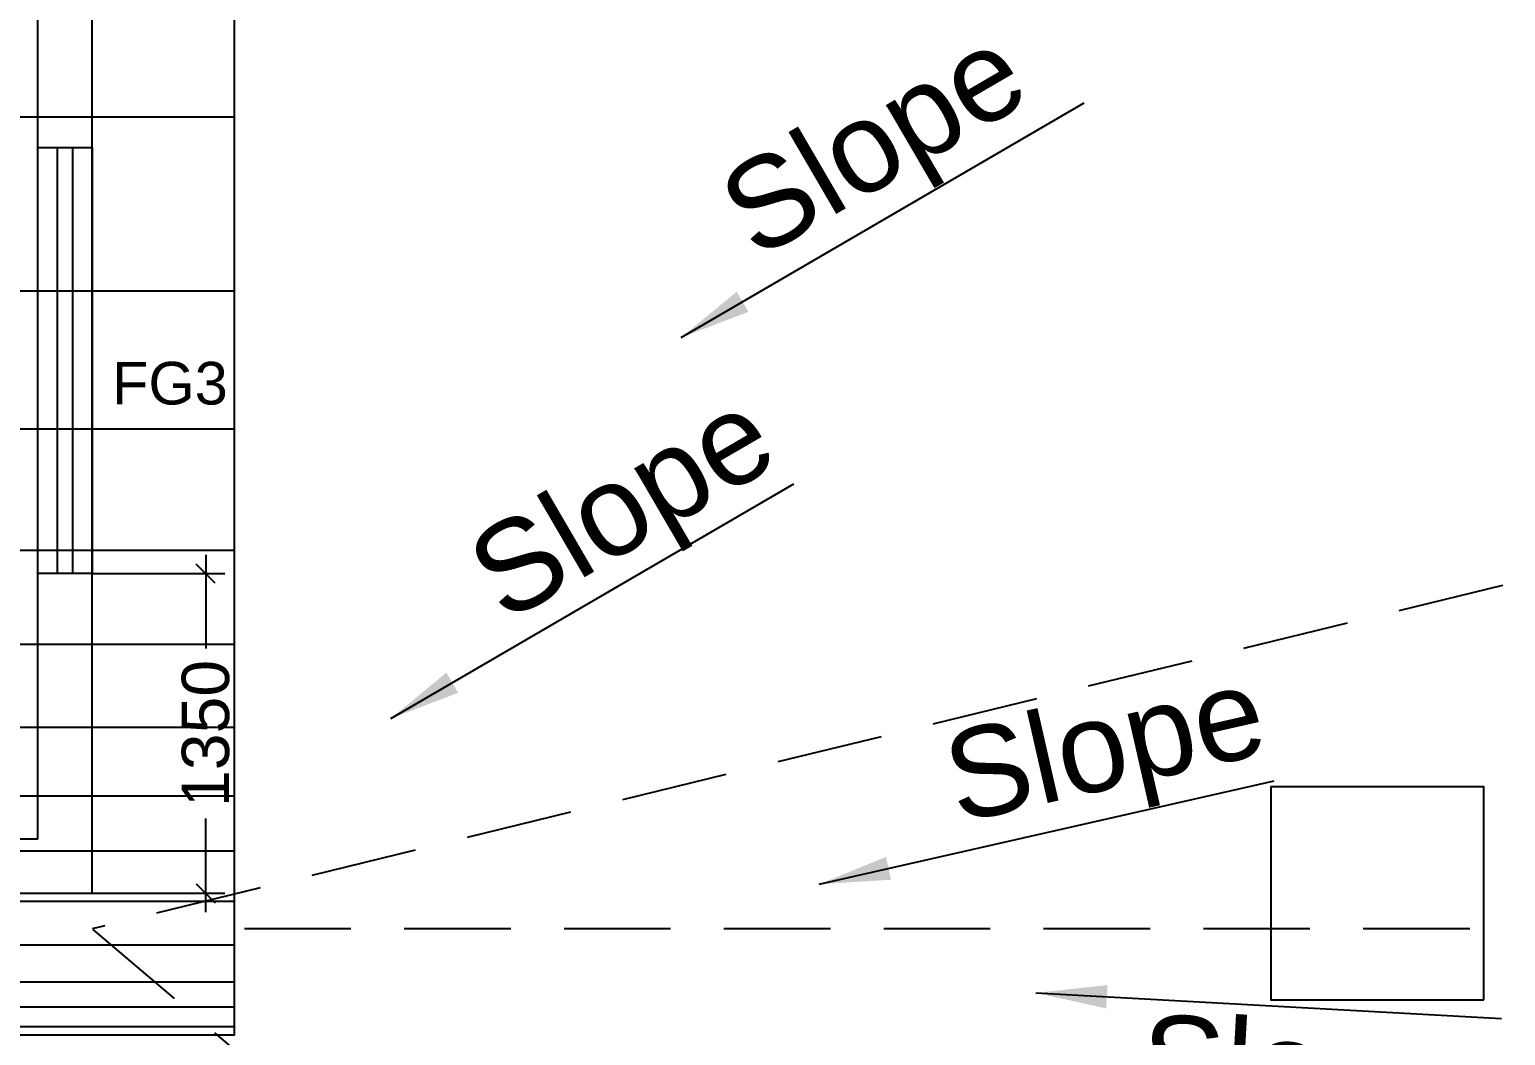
# Model space of a CAD drawing. Extents: x 7897917 to 8423973, y -6487334 to -6173396.
# Drawn here: x 8322730 to 8328963, y -6447601 to -6443352 of the extents above; entities that cross this region are included whole.
import ezdxf
from ezdxf.enums import TextEntityAlignment as Align

# ---------------------------------------------------------------- set-up
doc = ezdxf.new("R2010")
doc.units = 0
doc.header["$LTSCALE"] = 600
doc.header["$MEASUREMENT"] = 0
doc.header["$PDMODE"] = 35
doc.linetypes.add('HIDDEN', pattern=[0.375, 0.25, -0.125])
doc.layers.get('0').update_dxf_attribs({"linetype": 'CONTINUOUS'})
doc.layers.get('Defpoints').update_dxf_attribs({"linetype": 'CONTINUOUS'})
for name, color, linetype in [('A-text', 7, 'CONTINUOUS'), ('joinery', 7, 'CONTINUOUS'), ('LA-column', 3, 'CONTINUOUS'), ('LINE', 8, 'CONTINUOUS'), ('Ridge', 53, 'CONTINUOUS'), ('S-Col-Hatch', 30, 'CONTINUOUS'), ('Valley', 7, 'CONTINUOUS'), ('Walls', 7, 'CONTINUOUS'), ('WIN', 151, 'CONTINUOUS'), ('Working Dim', 5, 'CONTINUOUS')]:
    doc.layers.add(name, color=color, linetype=linetype)
doc.styles.add('ari', font='arial.ttf')
doc.styles.add('ARIAL', font='arial.ttf')
doc.styles.add('ROMANS', font='romans.shx')
doc.dimstyles.new('int. dim', dxfattribs={"dimtxt": 450, "dimasz": 80, "dimexe": 80, "dimexo": 0, "dimgap": 70, "dimtad": 0, "dimdec": 0, "dimzin": 12, "dimdsep": 46, "dimtxsty": 'ari', "dimblk": 'OBLIQUE', "dimcen": 2, "dimdle": 80, "dimclrd": 256, "dimclre": 256, "dimclrt": 6, "dimadec": 0, "dimazin": 0, "dimtfac": 1, "dimtdec": 0, "dimtix": 1, "dimtmove": 2, "dimatfit": 3, "dimfxl": 1, "dimtolj": 1, "dimtzin": 0, "dimlwd": -1, "dimlwe": -1, "dimarcsym": 0})
doc.dimstyles.new('MM', dxfattribs={"dimscale": 0, "dimtxt": 200, "dimasz": 150, "dimexe": 40, "dimexo": 50, "dimgap": 50, "dimtad": 1, "dimdec": 0, "dimzin": 0, "dimdsep": 46, "dimtxsty": 'ROMANS', "dimblk": 'OBLIQUE', "dimcen": 0.09, "dimdle": 40, "dimclrd": 5, "dimclre": 5, "dimclrt": 6, "dimadec": 0, "dimazin": 0, "dimtfac": 1, "dimtdec": 0, "dimtofl": 0, "dimtmove": 0, "dimatfit": 3, "dimfxl": 1, "dimfrac": 2, "dimtolj": 1, "dimtzin": 0, "dimarcsym": 0})

# ---------------------------------------------------------------- blocks, each defined once
blk = doc.blocks.new('A$C2D12074D')
at = {"layer": 'S-Col-Hatch', "color": 8, "linetype": 'Continuous'}
for p, q in [((0, -4711.4, -17.3), (-18048.1, -4711.4, -17.3)), ((-18048.1, -5444.8, -17.3), (0, -5444.8, -17.3)), ((-18048.1, -6028.9, -17.3), (0, -6028.9, -17.3)), ((-18048.1, -6541.2, -17.3), (0, -6541.2, -17.3)), ((-18048.1, -6938.6, -17.3), (0, -6938.6, -17.3)), ((-18048.1, -7288.6, -17.3), (0, -7288.6, -17.3)), ((-18048.1, -7577.9, -17.3), (0, -7577.9, -17.3)), ((-18048.1, -7811.6, -17.3), (0, -7811.6, -17.3)), ((-18048.1, -8022.9, -17.3), (0, -8022.9, -17.3)), ((-18048.1, -8208.4, -17.3), (0, -8208.4, -17.3)), ((-18048.1, -8363.6, -17.3), (0, -8363.6, -17.3)), ((-18048.1, -8469.4, -17.3), (0, -8469.4, -17.3)), ((-18048.1, -8552.6, -17.3), (0, -8552.6, -17.3))]:
    blk.add_line(p, q, dxfattribs=at)
at = {"layer": 'S-Col-Hatch', "linetype": 'Continuous'}
blk.add_lwpolyline([(-18048.1, 0), (0, 0), (0, -8590.2), (-18048.1, -8590.2)], close=True, dxfattribs=at)
blk = doc.blocks.new('_Oblique')
at = {"color": 0, "linetype": 'ByBlock', "lineweight": -2}
blk.add_line((-0.5, -0.5), (0.5, 0.5), dxfattribs=at)
blk = doc.blocks.new('*D2678')
at = {"layer": 'Defpoints', "color": 0, "transparency": 16777216}
for p in [(8322994.7, -6445650.1, 2.9), (8323474, -6445650.1), (8322994.7, -6447000.1, 2.9)]:
    blk.add_point(p, dxfattribs=at)
at = {"layer": 'Working Dim', "transparency": 16777216}
for p, q in [((8323474, -6445570.1), (8323474, -6445966.2)), ((8322994.7, -6445650.1), (8323554, -6445650.1)), ((8323474, -6447080.1), (8323474, -6446684)), ((8322994.7, -6447000.1), (8323554, -6447000.1))]:
    blk.add_line(p, q, dxfattribs=at)
at = {"layer": 'Working Dim', "transparency": 16777216, "xscale": 80, "yscale": 80, "zscale": 80}
for p, rotation in [((8323474, -6445650.1), 90), ((8323474, -6447000.1), 270)]:
    blk.add_blockref('_Oblique', p, dxfattribs=dict(at, rotation=rotation))
at = {"layer": 'Working Dim', "color": 6, "transparency": 16777216, "insert": (8323474, -6446325.1), "char_height": 200, "attachment_point": 5, "rotation": 90, "style": 'ari'}
blk.add_mtext('\\A1;1350', dxfattribs=at)

msp = doc.modelspace()

# ---------------------------------------------------------------- linework, layer by layer
at = {"layer": 'LA-column', "color": 8, "elevation": 9.056}
msp.add_lwpolyline([(8328872.131, -6447450.105), (8328872.131, -6446550.105), (8327972.131, -6446550.105), (8327972.131, -6447450.105)], close=True, dxfattribs=at)
at = {"layer": 'Ridge', "linetype": 'HIDDEN', "ltscale": 3}
msp.add_line((8338262.352, -6447150.238, 8.025), (8323614.894, -6447150.238, 8.025), dxfattribs=at)
at = {"layer": 'Valley', "linetype": 'HIDDEN', "ltscale": 3, "elevation": 2.894}
for points in [[(8338787.628, -6443305.11), (8322994.804, -6447150.145)], [(8338782.352, -6460545.233), (8322994.804, -6447150.145)]]:
    msp.add_lwpolyline(points, dxfattribs=at)
at = {"layer": 'Walls', "color": 1}
for p, q in [((8322764.714, -6446770.07, 2.894), (8322764.714, -6440360.049, 2.894)), ((8322994.714, -6447000.07, 2.894), (8322994.714, -6440360.049, 2.894)), ((8316983.304, -6446770.07, 2.894), (8322764.714, -6446770.07, 2.894)), ((8316983.304, -6447000.07, 2.894), (8322994.714, -6447000.07, 2.894))]:
    msp.add_line(p, q, dxfattribs=at)
at = {"layer": 'WIN', "linetype": 'Continuous', "elevation": 2.894}
for points in [[(8322994.714, -6443850.075), (8322994.714, -6445650.075), (8322764.714, -6445650.075), (8322764.714, -6443850.075)], [(8322911.93, -6443850.075), (8322911.93, -6445650.075), (8322847.497, -6445650.075), (8322847.497, -6443850.075)]]:
    msp.add_lwpolyline(points, close=True, dxfattribs=at)

# ---------------------------------------------------------------- block references
at = {"layer": 'LINE'}
msp.add_blockref('A$C2D12074D', (8323594.536, -6439010.044, 20.206), dxfattribs=at)

# ---------------------------------------------------------------- texts
at = {"layer": 'A-text', "color": 0, "lineweight": 15, "style": 'ARIAL'}
for rotation, p in [(30.2250287, (8325799.677, -6444327.05, 2.894)), (30.2250287, (8324736.861, -6445861.502, 2.894)), (12.8141289, (8326649.644, -6446705.3, 2.894)), (356.8466316, (8327413.742, -6447888.819, 2.894))]:
    msp.add_text('Slope', height=380.16, rotation=rotation, dxfattribs=at).set_placement(p)
at = {"layer": 'joinery', "style": 'ari'}
msp.add_text('FG3', height=180, dxfattribs=at).set_placement((8323322.63, -6444935.624, 2.894), align=Align.CENTER)

# ---------------------------------------------------------------- dimensions: what is measured, and where the dimension line sits
at = {"layer": 'Working Dim', "color": 7}
dim = msp.add_linear_dim(base=(8323473.98, -6445650.075), p1=(8322994.714, -6447000.07, 2.894), p2=(8322994.714, -6445650.075, 2.894), angle=90, dimstyle='int. dim', override={"dimtxt": 200, "dimarcsym": 1}, dxfattribs=at)
dim.commit()
dim.dimension.update_dxf_attribs({"geometry": '*D2678', "text_midpoint": (8323473.98, -6446325.072)})

# ---------------------------------------------------------------- leaders
at = {"layer": 'A-text', "color": 0, "lineweight": 15}
for points in [[(8325481.766, -6444652.736, 2.894), (8327183.776, -6443661.148, 2.894)], [(8324255.819, -6446261.873, 2.894), (8325957.829, -6445270.284, 2.894)], [(8326065.037, -6446961.647, 2.894), (8327985.772, -6446524.768, 2.894)], [(8326980.072, -6447420.846, 2.894), (8328946.882, -6447529.202, 2.894)]]:
    msp.add_leader(points, dimstyle='MM', override={"dimscale": 1, "dimasz": 300, "dimtad": 0}, dxfattribs=at)

doc.saveas('drawing.dxf')
